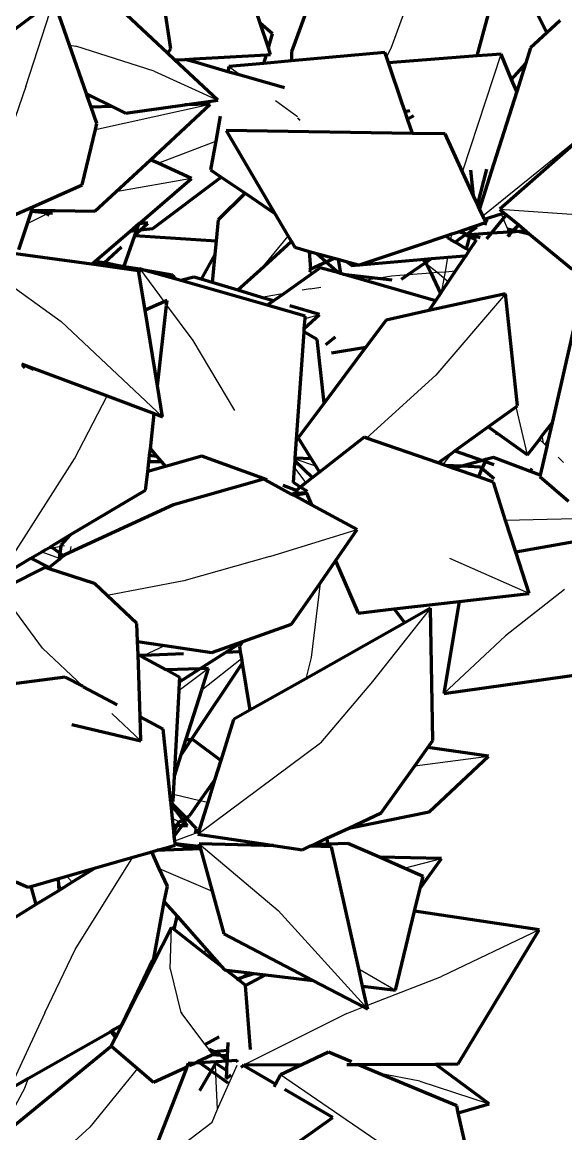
# Model space of a CAD drawing. Header units: millimetres. Extents: x 4307 to 31003, y 2809 to 20009.
# Drawn here: x 7604.3 to 7656, y 7923.5 to 8029.1 of the extents above; entities that cross this region are included whole.
import ezdxf

# ---------------------------------------------------------------- set-up
doc = ezdxf.new("R2010")
doc.units = ezdxf.units.MM
doc.layers.add('ProfileEdges', color=7, linetype='Continuous')

msp = doc.modelspace()

# ---------------------------------------------------------------- linework, layer by layer
for p, q in [((7641.79, 8033.27), (7639.33, 8026.56)), ((7604.65, 8022.97), (7607.32, 8031.16)), ((7608.81, 8026.89), (7609.41, 8026.78)), ((7616.84, 8024.42), (7609.41, 8026.78)), ((7639.33, 8026.56), (7638.93, 8025.77)), ((7646.17, 8014.96), (7649.81, 8026.04)), ((7648.54, 8025.94), (7648.74, 8026.05)), ((7620.73, 8025.26), (7620.6, 8025.59)), ((7623.95, 8024.85), (7625.13, 8024)), ((7616.84, 8024.42), (7622.88, 8021.65)), ((7604.65, 8022.97), (7602.58, 8016.98)), ((7611.27, 8018.88), (7622.17, 8021.28)), ((7628.37, 8021.63), (7630.47, 8020.1)), ((7640.43, 8021.34), (7640.5, 8021.38)), ((7648.08, 8010.68), (7661.07, 8021.18)), ((7617.21, 8015.67), (7622.69, 8017.76)), ((7646.16, 8014.85), (7646.17, 8014.96)), ((7648.83, 8015.15), (7648.88, 8014.86)), ((7620.38, 8014.23), (7613.19, 8012.95)), ((7606.8, 8010.93), (7607.3, 8011.17)), ((7649.69, 8011.31), (7660.1, 8010.6)), ((7604.79, 8009.96), (7606.65, 8010.86)), ((7606.65, 8010.86), (7606.8, 8010.93)), ((7649.82, 8010.85), (7650.01, 8010.38)), ((7650.01, 8010.38), (7650.41, 8009.45)), ((7615.36, 8009.83), (7616.23, 8009.98)), ((7650.41, 8009.45), (7650.54, 8009.12)), ((7650.54, 8009.12), (7650.62, 8008.93)), ((7626.92, 8005.52), (7629.59, 8008.74)), ((7645.04, 8008.41), (7645.14, 8008.96)), ((7650.62, 8008.93), (7650.7, 8008.76)), ((7598.86, 8007.25), (7607.99, 8000.63)), ((7640.98, 8007.49), (7640.91, 8007.55)), ((7642.59, 8006.2), (7642.18, 8006.53)), ((7642.74, 8006.08), (7642.59, 8006.2)), ((7643.7, 8005.31), (7642.74, 8006.08)), ((7644.52, 8005.37), (7644.76, 8006.75)), ((7615.48, 8005.64), (7617.8, 8002.51)), ((7636.78, 8004.56), (7638.07, 8004.76)), ((7638.07, 8004.76), (7639.41, 8004.97)), ((7639.41, 8004.97), (7640.99, 8005.1)), ((7640.99, 8005.1), (7643.13, 8005.26)), ((7643.13, 8005.26), (7643.7, 8005.31)), ((7643.7, 8005.31), (7644.52, 8005.37)), ((7644.41, 8004.73), (7643.7, 8005.31)), ((7644.41, 8004.73), (7644.52, 8005.37)), ((7644.52, 8005.37), (7645.49, 8005.45)), ((7631.68, 8003.75), (7630.92, 8003.62)), ((7631.68, 8003.75), (7632.68, 8003.91)), ((7644.2, 8003.53), (7644.41, 8004.73)), ((7644.8, 8004.42), (7644.41, 8004.73)), ((7629.19, 8003.31), (7627.06, 8002.93)), ((7650.25, 8003.27), (7643.63, 7995.55)), ((7617.8, 8002.51), (7617.9, 8002.37)), ((7618.03, 8002.2), (7620.53, 7998.83)), ((7607.99, 8000.63), (7617.64, 7991.6)), ((7631.18, 8000.91), (7632.57, 8001.29)), ((7620.53, 7998.83), (7624.47, 7992.2)), ((7643.63, 7995.55), (7637.01, 7989.57)), ((7609.28, 7987.59), (7612.37, 7993.57)), ((7652.34, 7987.98), (7651.24, 7992.53)), ((7653.85, 7989.07), (7653.46, 7989.44)), ((7653.85, 7989.07), (7653.73, 7989.8)), ((7654.05, 7988.89), (7653.85, 7989.07)), ((7645.11, 7988.11), (7644.28, 7987.05)), ((7654.16, 7988.78), (7654.05, 7988.89)), ((7603.33, 7978.25), (7609.28, 7987.59)), ((7632.2, 7986.89), (7630.24, 7987.57)), ((7655.76, 7987.26), (7655.23, 7987.76)), ((7630.18, 7986.74), (7631.27, 7985.32)), ((7630.02, 7984.33), (7629.88, 7984.25)), ((7630.46, 7984.57), (7630.02, 7984.33)), ((7658.14, 7981.92), (7650.25, 7981.75)), ((7627.83, 7978.31), (7636.13, 7980.88)), ((7606.18, 7978.77), (7607.82, 7978.16)), ((7606.55, 7978.99), (7607.17, 7979.13)), ((7607.17, 7979.13), (7607.97, 7979.3)), ((7607.97, 7979.3), (7608.31, 7979.37)), ((7608.91, 7979.28), (7608.82, 7978.69)), ((7607.82, 7978.16), (7607.91, 7978.13)), ((7627.83, 7978.31), (7619.67, 7976.01)), ((7652.47, 7974.79), (7644.93, 7978.12)), ((7619.67, 7976.01), (7612.39, 7974.6)), ((7632.62, 7975.8), (7631.75, 7968.71)), ((7606.23, 7969.62), (7602.57, 7974.61)), ((7655.85, 7975.17), (7650.24, 7970.77)), ((7643.11, 7973.4), (7637.58, 7966.44)), ((7644.36, 7965.3), (7650.24, 7970.77)), ((7610.06, 7965.99), (7606.23, 7969.62)), ((7615.64, 7968.83), (7615.82, 7968.92)), ((7615.82, 7968.92), (7617.86, 7969.87)), ((7621.37, 7965.65), (7625.13, 7968.63)), ((7631.75, 7968.71), (7631.25, 7966.71)), ((7622.01, 7967.68), (7619.21, 7965.59)), ((7637.58, 7966.44), (7632.66, 7960.61)), ((7612.81, 7963.4), (7615.57, 7960.8)), ((7621, 7951.93), (7632.66, 7960.61)), ((7641.62, 7958.43), (7648.63, 7959.34)), ((7621.19, 7955.12), (7618.67, 7955.7)), ((7621.94, 7954.95), (7621.19, 7955.12)), ((7619.23, 7953.13), (7618.58, 7953.44)), ((7619.62, 7952.94), (7619.23, 7953.13)), ((7618.8, 7951.31), (7620.78, 7952.03)), ((7620.02, 7952.75), (7619.62, 7952.94)), ((7620.78, 7952.03), (7621.06, 7952.14)), ((7621.12, 7951.02), (7628.63, 7944.71)), ((7609.33, 7940.99), (7614.81, 7949.75)), ((7640.62, 7948.72), (7644.15, 7949.63)), ((7609.06, 7947.38), (7608.54, 7947.96)), ((7617.33, 7948.69), (7622.36, 7946.54)), ((7628.63, 7944.71), (7637.15, 7935.32)), ((7618.37, 7939.14), (7618.5, 7943.09)), ((7653.42, 7942.85), (7644.16, 7938.44)), ((7606.44, 7934.99), (7609.33, 7940.99)), ((7621.79, 7941.02), (7621.58, 7940.68)), ((7616.69, 7939.91), (7616.75, 7939.65)), ((7618.37, 7939.14), (7619.39, 7935.01)), ((7636.29, 7939.16), (7639.77, 7937.14)), ((7637.07, 7935.67), (7644.16, 7938.44)), ((7635.14, 7934.92), (7636.73, 7935.54)), ((7606.44, 7934.99), (7603.08, 7927.73)), ((7619.48, 7934.9), (7619.39, 7935.01)), ((7621.69, 7931.98), (7619.48, 7934.9)), ((7635.14, 7934.92), (7625.4, 7930.04)), ((7622.06, 7931.49), (7621.69, 7931.98)), ((7622.21, 7931.29), (7622.06, 7931.49)), ((7622.42, 7931.01), (7622.21, 7931.29)), ((7622.27, 7930.94), (7623.24, 7930.87)), ((7623.24, 7930.87), (7623.79, 7930.83)), ((7622.71, 7929.15), (7622.67, 7930.19)), ((7622.86, 7925.84), (7624.72, 7930.01)), ((7604.54, 7927.84), (7604.9, 7928.76)), ((7615.26, 7929.68), (7610.74, 7924.1)), ((7622.86, 7925.84), (7622.71, 7929.15)), ((7639.1, 7922.05), (7628.84, 7929.08)), ((7642.08, 7928.48), (7638.12, 7929.26)), ((7604.54, 7927.84), (7602.69, 7924.37)), ((7642.08, 7928.48), (7648.67, 7926.33)), ((7622.37, 7924.59), (7622.86, 7925.84)), ((7618.1, 7921.37), (7622.37, 7924.59)), ((7604.8, 7918.74), (7610.74, 7924.1))]:
    msp.add_line(p, q)
at = {"layer": 'ProfileEdges', "lineweight": 211}
for p, q in [((7626.92, 8028.99), (7624.62, 8035.91)), ((7632.48, 8033.32), (7629.9, 8026.25)), ((7607.32, 8031.16), (7603.04, 8027.95)), ((7608.81, 8026.89), (7607.32, 8031.16)), ((7618.1, 8026.13), (7612.27, 8031.59)), ((7618.44, 8026.55), (7617.71, 8031.37)), ((7647.54, 8025.87), (7648.58, 8029.73)), ((7653.28, 8029.84), (7654.15, 8028.05)), ((7655.42, 8029.23), (7654.15, 8028.05)), ((7628.08, 8027.95), (7626.92, 8028.99)), ((7627.7, 8026.64), (7626.92, 8028.99)), ((7654.15, 8028.05), (7652.6, 8026.62)), ((7627.7, 8026.64), (7628.08, 8027.95)), ((7610.42, 8022.26), (7608.81, 8026.89)), ((7618.1, 8026.13), (7618.44, 8026.55)), ((7618.79, 8025.48), (7618.1, 8026.13)), ((7620.6, 8025.59), (7627.51, 8025.98)), ((7627.27, 8025.16), (7627.51, 8025.98)), ((7627.51, 8025.98), (7627.91, 8026)), ((7627.91, 8026), (7627.7, 8026.64)), ((7629.9, 8026.25), (7629.91, 8025.39)), ((7638.78, 8026.2), (7629.91, 8025.39)), ((7638.93, 8025.77), (7638.78, 8026.2)), ((7647.54, 8025.87), (7639.12, 8025.21)), ((7648.54, 8025.94), (7647.54, 8025.87)), ((7649.81, 8026.04), (7648.54, 8025.94)), ((7650.81, 8023.64), (7649.81, 8026.04)), ((7652.6, 8026.62), (7652.13, 8025.12)), ((7618.79, 8025.48), (7619.75, 8025.54)), ((7622.88, 8021.65), (7618.79, 8025.48)), ((7619.75, 8025.54), (7620.6, 8025.59)), ((7620.73, 8025.26), (7619.75, 8025.54)), ((7623.86, 8024.36), (7620.73, 8025.26)), ((7623.95, 8024.85), (7623.86, 8024.36)), ((7627.27, 8025.16), (7623.95, 8024.85)), ((7629.91, 8025.39), (7627.27, 8025.16)), ((7639.12, 8025.21), (7638.93, 8025.77)), ((7640.43, 8021.34), (7639.12, 8025.21)), ((7650.81, 8023.64), (7652.13, 8025.12)), ((7652.13, 8025.12), (7651.3, 8022.48)), ((7625.13, 8024), (7623.86, 8024.36)), ((7629.24, 8022.82), (7625.13, 8024)), ((7651.3, 8022.48), (7650.81, 8023.64)), ((7610.42, 8022.26), (7610.78, 8022.08)), ((7610.52, 8021.96), (7610.42, 8022.26)), ((7610.78, 8022.08), (7610.52, 8021.96)), ((7610.85, 8021), (7610.52, 8021.96)), ((7610.78, 8022.08), (7612.86, 8021.05)), ((7619.76, 8021.22), (7622.88, 8021.65)), ((7651.3, 8022.48), (7648.88, 8014.86)), ((7612.86, 8021.05), (7610.85, 8021)), ((7611.4, 8019.43), (7610.85, 8021)), ((7612.86, 8021.05), (7614.12, 8020.42)), ((7614.12, 8020.42), (7619.76, 8021.22)), ((7616.48, 8016), (7622.17, 8021.28)), ((7622.17, 8021.28), (7619.76, 8021.22)), ((7640.7, 8020.55), (7640.43, 8021.34)), ((7641.14, 8020.65), (7640.7, 8020.55)), ((7623.11, 8020.13), (7622.69, 8017.76)), ((7630.56, 8019.84), (7630.67, 8019.92)), ((7640.93, 8019.87), (7640.7, 8020.55)), ((7640.93, 8019.87), (7641.53, 8020.21)), ((7641.4, 8018.5), (7640.93, 8019.87)), ((7610.01, 8013.61), (7611.27, 8018.88)), ((7611.27, 8018.88), (7611.4, 8019.43)), ((7623.68, 8018.78), (7628.31, 8010.91)), ((7641.4, 8018.5), (7623.68, 8018.78)), ((7644.49, 8018.45), (7641.4, 8018.5)), ((7657.92, 8018.53), (7649.69, 8011.31)), ((7622.69, 8017.76), (7622.2, 8015.03)), ((7646.16, 8014.85), (7644.49, 8018.45)), ((7613.19, 8012.95), (7616.48, 8016)), ((7617.21, 8015.67), (7616.48, 8016)), ((7620.38, 8014.23), (7617.21, 8015.67)), ((7616.72, 8009.48), (7623.22, 8014.34)), ((7622.2, 8015.03), (7623.22, 8014.34)), ((7623.22, 8014.34), (7625.48, 8012.82)), ((7647.2, 8012.58), (7646.16, 8014.85)), ((7647.2, 8012.58), (7646.95, 8015.02)), ((7648.42, 8015.12), (7647.57, 8011.78)), ((7648.88, 8014.86), (7647.77, 8011.35)), ((7605.31, 8011.54), (7610.01, 8013.61)), ((7615.53, 8010.05), (7620.38, 8014.23)), ((7611.21, 8011.11), (7613.19, 8012.95)), ((7625.48, 8012.82), (7622.92, 8010.31)), ((7625.48, 8012.82), (7628.31, 8010.91)), ((7647.57, 8011.78), (7647.2, 8012.58)), ((7602.27, 8010.2), (7605.31, 8011.54)), ((7604.79, 8009.96), (7605.17, 8011.09)), ((7605.17, 8011.09), (7605.2, 8011.2)), ((7606.46, 8010.96), (7605.17, 8011.09)), ((7605.2, 8011.2), (7605.31, 8011.54)), ((7605.2, 8011.2), (7606.02, 8011.19)), ((7606.02, 8011.19), (7606.46, 8010.96)), ((7606.02, 8011.19), (7607.3, 8011.17)), ((7607.3, 8011.17), (7607.45, 8011.17)), ((7607.52, 8011.07), (7607.45, 8011.17)), ((7607.45, 8011.17), (7611.21, 8011.11)), ((7647.77, 8011.35), (7647.57, 8011.78)), ((7648.08, 8010.68), (7647.77, 8011.35)), ((7649.69, 8011.31), (7650.12, 8010.94)), ((7606.8, 8010.93), (7606.46, 8010.96)), ((7606.46, 8010.96), (7606.65, 8010.86)), ((7606.65, 8010.86), (7606.88, 8010.74)), ((7607.17, 8010.89), (7606.8, 8010.93)), ((7615.4, 8009.95), (7615.53, 8010.05)), ((7616.23, 8009.98), (7615.53, 8010.05)), ((7622.92, 8010.31), (7622.73, 8008.29)), ((7628.31, 8010.91), (7629.59, 8008.74)), ((7648.22, 8010.37), (7648.08, 8010.68)), ((7648.15, 8009.97), (7648.38, 8010.04)), ((7648.22, 8010.37), (7649.82, 8010.85)), ((7648.27, 8010.28), (7648.22, 8010.37)), ((7648.54, 8010.06), (7648.27, 8010.28)), ((7648.38, 8010.04), (7648.27, 8010.28)), ((7648.91, 8009.03), (7650.01, 8010.38)), ((7649.82, 8010.85), (7650.12, 8010.94)), ((7650.01, 8010.38), (7650.33, 8010.77)), ((7650.12, 8010.94), (7650.33, 8010.77)), ((7650.33, 8010.77), (7651.49, 8009.81)), ((7603.98, 8007.49), (7604.79, 8009.96)), ((7611.22, 8006.35), (7614.57, 8009.23)), ((7614.57, 8009.23), (7615.4, 8009.95)), ((7614.57, 8009.23), (7615.18, 8009.3)), ((7615.04, 8008.89), (7615.53, 8009.34)), ((7615.04, 8008.89), (7615.18, 8009.3)), ((7615.18, 8009.3), (7615.36, 8009.83)), ((7615.18, 8009.3), (7615.53, 8009.34)), ((7615.36, 8009.83), (7615.4, 8009.95)), ((7615.53, 8009.34), (7616.23, 8009.98)), ((7615.53, 8009.34), (7616.72, 8009.48)), ((7645.14, 8008.96), (7645.78, 8009.17)), ((7645.78, 8009.17), (7647.02, 8009.59)), ((7646.57, 8008.95), (7645.78, 8009.17)), ((7646.57, 8008.95), (7646.92, 8009.19)), ((7646.84, 8008.87), (7646.92, 8009.19)), ((7648.91, 8009.03), (7646.84, 8008.87)), ((7646.92, 8009.19), (7647.52, 8009.61)), ((7647.02, 8009.59), (7646.92, 8009.19)), ((7647.02, 8009.59), (7647.51, 8009.75)), ((7647.51, 8009.75), (7648.15, 8009.97)), ((7647.52, 8009.61), (7647.51, 8009.75)), ((7648.15, 8009.97), (7648.45, 8009.9)), ((7648.47, 8008.49), (7648.91, 8009.03)), ((7650.54, 8009.12), (7648.91, 8009.03)), ((7650.41, 8009.45), (7651, 8009.32)), ((7650.82, 8009.14), (7650.54, 8009.12)), ((7650.82, 8009.14), (7650.62, 8008.93)), ((7651, 8009.32), (7650.82, 8009.14)), ((7651.58, 8009.18), (7650.82, 8009.14)), ((7651.49, 8009.81), (7651, 8009.32)), ((7651, 8009.32), (7651.58, 8009.18)), ((7651.49, 8009.81), (7652.2, 8009.22)), ((7652.2, 8009.22), (7651.58, 8009.18)), ((7651.58, 8009.18), (7652.48, 8008.98)), ((7652.2, 8009.22), (7652.48, 8008.98)), ((7652.48, 8008.98), (7656.56, 8005.6)), ((7613.97, 8005.84), (7615, 8008.8)), ((7615, 8008.8), (7615.04, 8008.89)), ((7615, 8008.8), (7622.73, 8008.29)), ((7622.73, 8008.29), (7622.61, 8007)), ((7629.89, 8008.23), (7626.92, 8005.52)), ((7629.59, 8008.74), (7629.89, 8008.23)), ((7629.89, 8008.23), (7630.21, 8007.69)), ((7641.88, 8007.87), (7644.69, 8008.81)), ((7644.69, 8008.81), (7645.14, 8008.96)), ((7644.77, 8008.57), (7644.69, 8008.81)), ((7645.04, 8008.41), (7644.77, 8008.57)), ((7645.44, 8008.17), (7645.04, 8008.41)), ((7645.44, 8008.17), (7646.43, 8008.89)), ((7646.51, 8007.54), (7645.44, 8008.17)), ((7646.43, 8008.89), (7646.46, 8008.87)), ((7646.43, 8008.89), (7646.49, 8008.89)), ((7646.49, 8008.89), (7646.46, 8008.87)), ((7646.46, 8008.87), (7646.8, 8008.7)), ((7646.49, 8008.89), (7646.57, 8008.95)), ((7646.71, 8008.9), (7646.49, 8008.89)), ((7646.8, 8008.7), (7646.51, 8007.54)), ((7646.71, 8008.9), (7646.57, 8008.95)), ((7646.84, 8008.87), (7646.71, 8008.9)), ((7647.44, 8008.36), (7646.78, 8007.38)), ((7646.84, 8008.87), (7646.8, 8008.7)), ((7646.8, 8008.7), (7647.44, 8008.36)), ((7647.82, 8008.59), (7646.84, 8008.87)), ((7650.62, 8008.93), (7650.42, 8008.72)), ((7610.89, 8006.07), (7600.39, 8007.5)), ((7612.09, 8006.2), (7613.75, 8007.72)), ((7622.61, 8007), (7621.31, 8004.65)), ((7622.61, 8007), (7622.36, 8004.34)), ((7630.21, 8007.69), (7631.62, 8007.3)), ((7631.72, 8005.63), (7631.62, 8007.3)), ((7631.62, 8007.3), (7632.32, 8007.11)), ((7632.32, 8007.11), (7633.2, 8006.31)), ((7632.32, 8007.11), (7633.96, 8006.66)), ((7636.36, 8006.03), (7640.91, 8007.55)), ((7640.91, 8007.55), (7641.88, 8007.87)), ((7641.88, 8007.87), (7641.94, 8007.76)), ((7644.76, 8006.75), (7646.34, 8006.88)), ((7646.45, 8006.89), (7646.27, 8006.62)), ((7646.34, 8006.88), (7646.27, 8006.62)), ((7646.34, 8006.88), (7646.45, 8006.89)), ((7646.78, 8007.38), (7646.45, 8006.89)), ((7646.78, 8007.38), (7646.51, 8007.54)), ((7610.89, 8006.07), (7611.03, 8006.19)), ((7611.14, 8006.04), (7610.89, 8006.07)), ((7611.03, 8006.19), (7611.22, 8006.35)), ((7611.14, 8006.04), (7611.03, 8006.19)), ((7611.81, 8005.95), (7611.14, 8006.04)), ((7612.09, 8006.2), (7611.22, 8006.35)), ((7611.81, 8005.95), (7612.09, 8006.2)), ((7613.58, 8005.7), (7611.81, 8005.95)), ((7613.97, 8005.84), (7612.09, 8006.2)), ((7613.58, 8005.7), (7613.97, 8005.84)), ((7615.47, 8005.6), (7613.97, 8005.84)), ((7631.72, 8005.63), (7633.2, 8006.31)), ((7633.2, 8006.31), (7633.96, 8006.66)), ((7633.2, 8006.31), (7634.38, 8005.25)), ((7633.96, 8006.66), (7634.32, 8006.56)), ((7634.32, 8006.56), (7634.55, 8005.2)), ((7634.32, 8006.56), (7635.08, 8006.34)), ((7635.08, 8006.34), (7635.64, 8005.97)), ((7635.08, 8006.34), (7636.26, 8006.02)), ((7635.64, 8005.97), (7636.26, 8006.02)), ((7636.26, 8006.02), (7636.3, 8006.01)), ((7636.3, 8006.01), (7636.36, 8006.03)), ((7636.36, 8006.03), (7642.18, 8006.53)), ((7640.99, 8005.1), (7642.59, 8006.2)), ((7642.18, 8006.53), (7642.51, 8006.56)), ((7642.51, 8006.56), (7643.19, 8006.61)), ((7642.51, 8006.56), (7642.66, 8006.24)), ((7642.59, 8006.2), (7642.66, 8006.24)), ((7642.66, 8006.24), (7643.19, 8006.61)), ((7642.66, 8006.24), (7642.74, 8006.08)), ((7642.74, 8006.08), (7643.13, 8005.26)), ((7643.19, 8006.61), (7644.76, 8006.75)), ((7646.27, 8006.62), (7645.49, 8005.45)), ((7615.36, 8005.46), (7613.58, 8005.7)), ((7615.39, 8005.3), (7615.36, 8005.46)), ((7615.47, 8005.6), (7615.39, 8005.3)), ((7615.98, 8001.72), (7615.39, 8005.3)), ((7615.48, 8005.64), (7615.47, 8005.6)), ((7615.87, 8005.53), (7615.48, 8005.64)), ((7618.59, 8005.04), (7615.87, 8005.53)), ((7618.95, 8004.65), (7615.87, 8005.53)), ((7618.95, 8004.65), (7618.59, 8005.04)), ((7620.63, 8004.85), (7619.38, 8004.52)), ((7621.31, 8004.65), (7620.63, 8004.85)), ((7626.92, 8005.52), (7624.81, 8003.6)), ((7632.62, 8005.75), (7629.19, 8003.31)), ((7631.59, 8005.57), (7631.72, 8005.63)), ((7631.6, 8005.37), (7631.73, 8005.53)), ((7631.73, 8005.53), (7631.72, 8005.63)), ((7634.38, 8005.25), (7632.62, 8005.75)), ((7634.55, 8005.2), (7634.38, 8005.25)), ((7634.79, 8005.13), (7634.55, 8005.2)), ((7634.79, 8005.13), (7638.07, 8004.76)), ((7636.78, 8004.56), (7634.79, 8005.13)), ((7638.07, 8004.76), (7639.42, 8004.61)), ((7640.36, 8004.66), (7640.99, 8005.1)), ((7643.13, 8005.26), (7644.06, 8003.31)), ((7645.49, 8005.45), (7644.8, 8004.42)), ((7619.38, 8004.52), (7618.95, 8004.65)), ((7627.59, 8002.18), (7619.38, 8004.52)), ((7622.36, 8004.34), (7621.31, 8004.65)), ((7624.81, 8003.6), (7622.36, 8004.34)), ((7643.58, 8002.6), (7636.78, 8004.56)), ((7644.8, 8004.42), (7644.2, 8003.53)), ((7627.06, 8002.93), (7624.81, 8003.6)), ((7628.18, 8002.6), (7627.06, 8002.93)), ((7629.19, 8003.31), (7628.18, 8002.6)), ((7650.25, 8003.27), (7642.96, 8001.67)), ((7644.06, 8003.31), (7643.58, 8002.6)), ((7644.2, 8003.53), (7644.06, 8003.31)), ((7651.37, 7992.63), (7650.25, 8003.27)), ((7617.8, 8002.51), (7615.98, 8001.72)), ((7617.16, 7994.54), (7615.98, 8001.72)), ((7617.16, 7994.54), (7618.03, 8002.2)), ((7618.07, 8002.63), (7617.8, 8002.51)), ((7618.03, 8002.2), (7618.07, 8002.63)), ((7628.18, 8002.6), (7627.59, 8002.18)), ((7631.2, 8001.15), (7627.59, 8002.18)), ((7632.57, 8001.29), (7629.73, 8002.13)), ((7642.96, 8001.67), (7638.9, 8000.78)), ((7643.58, 8002.6), (7642.96, 8001.67)), ((7631.11, 7999.96), (7632.57, 8001.29)), ((7631.11, 7999.96), (7631.18, 8000.91)), ((7631.18, 8000.91), (7631.2, 8001.15)), ((7638.9, 8000.78), (7636.96, 7998.19)), ((7657.01, 8001.31), (7654.67, 7991.02)), ((7630.25, 7987.66), (7631.09, 7999.66)), ((7631.09, 7999.66), (7631.11, 7999.96)), ((7632.34, 7998.93), (7631.09, 7999.66)), ((7632.99, 7992.89), (7632.34, 7998.93)), ((7634.04, 7999.14), (7633.14, 7998.42)), ((7636.96, 7998.19), (7632.99, 7992.89)), ((7633.71, 7997.67), (7636.96, 7998.19)), ((7604.23, 7996.61), (7604.58, 7996.48)), ((7604.37, 7996.26), (7604.58, 7996.48)), ((7604.58, 7996.48), (7604.66, 7996.45)), ((7604.66, 7996.45), (7605.37, 7996.1)), ((7604.66, 7996.45), (7612.37, 7993.57)), ((7617.64, 7991.6), (7617.16, 7994.54)), ((7612.37, 7993.57), (7616.86, 7991.89)), ((7632.99, 7992.89), (7630.52, 7989.59)), ((7648.59, 7990.63), (7651.24, 7992.53)), ((7651.24, 7992.53), (7651.37, 7992.63)), ((7616.48, 7988.53), (7616.86, 7991.89)), ((7616.86, 7991.89), (7617.64, 7991.6)), ((7645.42, 7988.34), (7648.59, 7990.63)), ((7648.59, 7990.63), (7649.45, 7990.02)), ((7649.45, 7990.02), (7649.38, 7989.85)), ((7649.45, 7990.02), (7652.34, 7987.98)), ((7653.73, 7989.8), (7654.67, 7991.02)), ((7654.67, 7991.02), (7654.27, 7989.27)), ((7630.52, 7989.59), (7631.77, 7987.59)), ((7636.81, 7989.64), (7632.56, 7986.32)), ((7637.01, 7989.57), (7636.81, 7989.64)), ((7643.85, 7987.2), (7637.01, 7989.57)), ((7652.34, 7987.98), (7653.46, 7989.44)), ((7653.46, 7989.44), (7653.73, 7989.8)), ((7654.05, 7988.89), (7654.27, 7989.27)), ((7654.27, 7989.27), (7654.16, 7988.78)), ((7616.34, 7987.3), (7616.41, 7987.93)), ((7616.41, 7987.93), (7616.48, 7988.53)), ((7616.41, 7987.93), (7617.07, 7987.85)), ((7616.48, 7988.53), (7617.07, 7987.85)), ((7617.07, 7987.85), (7617.55, 7987.31)), ((7621.36, 7987.86), (7617.93, 7986.88)), ((7627.59, 7985.61), (7621.36, 7987.86)), ((7643.85, 7987.2), (7645.11, 7988.11)), ((7645.11, 7988.11), (7645.42, 7988.34)), ((7645.42, 7988.34), (7648.04, 7987.43)), ((7654.16, 7988.78), (7653.53, 7986.05)), ((7616.23, 7986.39), (7616.34, 7987.3)), ((7617.93, 7986.88), (7616.23, 7986.39)), ((7617.55, 7987.31), (7616.34, 7987.3)), ((7617.55, 7987.31), (7617.93, 7986.88)), ((7630.18, 7986.74), (7630.23, 7987.39)), ((7630.23, 7987.39), (7630.24, 7987.57)), ((7630.23, 7987.39), (7631.9, 7985.81)), ((7630.24, 7987.57), (7630.25, 7987.66)), ((7631.77, 7987.59), (7630.25, 7987.66)), ((7631.77, 7987.59), (7632.2, 7986.89)), ((7632.2, 7986.89), (7632.56, 7986.32)), ((7644.28, 7987.05), (7643.85, 7987.2)), ((7644.53, 7986.97), (7644.28, 7987.05)), ((7646.08, 7986.89), (7644.53, 7986.97)), ((7645.34, 7986.69), (7644.53, 7986.97)), ((7646.08, 7986.89), (7645.34, 7986.69)), ((7648.04, 7987.43), (7646.08, 7986.89)), ((7647.85, 7986.81), (7646.08, 7986.89)), ((7648, 7986.68), (7647.85, 7986.81)), ((7648.29, 7987.34), (7648, 7986.68)), ((7648.37, 7987.52), (7648.04, 7987.43)), ((7648.04, 7987.43), (7648.29, 7987.34)), ((7648.37, 7987.52), (7648.29, 7987.34)), ((7648.29, 7987.34), (7649.13, 7987.05)), ((7649.1, 7987.72), (7648.37, 7987.52)), ((7648.43, 7987.66), (7648.37, 7987.52)), ((7652.61, 7986.39), (7649.1, 7987.72)), ((7616.03, 7984.62), (7616.23, 7986.39)), ((7630.09, 7985.34), (7630.18, 7986.74)), ((7631.9, 7985.81), (7631.27, 7985.32)), ((7632.56, 7986.32), (7631.9, 7985.81)), ((7647.66, 7985.89), (7645.34, 7986.69)), ((7648, 7986.68), (7647.66, 7985.89)), ((7649.08, 7985.39), (7647.66, 7985.89)), ((7649.17, 7985.7), (7648, 7986.68)), ((7652.61, 7986.39), (7652.77, 7986.67)), ((7653.53, 7986.05), (7652.61, 7986.39)), ((7653.53, 7986.05), (7653.51, 7985.93)), ((7653.51, 7985.93), (7656.21, 7983.57)), ((7653.64, 7986.01), (7653.59, 7986.02)), ((7627.28, 7985.66), (7618.67, 7983.22)), ((7627.74, 7985.41), (7627.28, 7985.66)), ((7629.88, 7984.25), (7627.74, 7985.41)), ((7630.36, 7984.6), (7629.09, 7985.06)), ((7630.76, 7984.91), (7630.09, 7985.34)), ((7630.76, 7984.91), (7630.36, 7984.6)), ((7631.27, 7985.32), (7630.76, 7984.91)), ((7631.42, 7984.49), (7630.76, 7984.91)), ((7650.25, 7981.75), (7649.08, 7985.39)), ((7608.87, 7980.37), (7616.03, 7984.62)), ((7630.08, 7984.15), (7629.88, 7984.25)), ((7630.02, 7984.33), (7630.36, 7984.34)), ((7630.08, 7984.15), (7630.29, 7984.18)), ((7630.24, 7984.07), (7630.08, 7984.15)), ((7630.24, 7984.07), (7630.29, 7984.18)), ((7631.79, 7983.22), (7630.24, 7984.07)), ((7630.29, 7984.18), (7630.36, 7984.34)), ((7630.29, 7984.18), (7631.32, 7984.32)), ((7630.46, 7984.57), (7630.36, 7984.6)), ((7630.36, 7984.34), (7630.46, 7984.57)), ((7630.36, 7984.34), (7631.29, 7984.39)), ((7631.29, 7984.39), (7631.32, 7984.32)), ((7631.32, 7984.32), (7631.79, 7983.22)), ((7618.67, 7983.22), (7608.82, 7978.69)), ((7636.13, 7980.88), (7631.79, 7983.22)), ((7651.21, 7978.74), (7650.25, 7981.75)), ((7634.08, 7977.92), (7636.13, 7980.88)), ((7661.04, 7980.49), (7651.21, 7978.74)), ((7606.99, 7979.25), (7608.87, 7980.37)), ((7607.99, 7979.42), (7607.97, 7979.3)), ((7608.87, 7980.37), (7607.99, 7979.42)), ((7605.13, 7978.15), (7606.18, 7978.77)), ((7606.18, 7978.77), (7606.55, 7978.99)), ((7606.55, 7978.99), (7606.99, 7979.25)), ((7607.17, 7979.13), (7606.99, 7979.25)), ((7607.88, 7978.63), (7607.17, 7979.13)), ((7607.88, 7978.63), (7607.82, 7978.16)), ((7607.97, 7979.3), (7607.88, 7978.63)), ((7608.23, 7978.39), (7607.88, 7978.63)), ((7608.23, 7978.39), (7607.91, 7978.13)), ((7608.3, 7978.45), (7608.23, 7978.39)), ((7608.82, 7978.69), (7608.3, 7978.45)), ((7652.47, 7974.79), (7651.21, 7978.74)), ((7603.51, 7977.18), (7605.13, 7978.15)), ((7605.13, 7978.15), (7606.88, 7977.27)), ((7607.8, 7978.03), (7606.88, 7977.27)), ((7607.82, 7978.16), (7607.8, 7978.03)), ((7607.91, 7978.13), (7607.8, 7978.03)), ((7632.62, 7975.8), (7634.08, 7977.92)), ((7634.08, 7977.92), (7636.23, 7972.95)), ((7606.44, 7977.28), (7602.93, 7975.51)), ((7606.77, 7977.17), (7606.44, 7977.28)), ((7606.88, 7977.27), (7606.77, 7977.17)), ((7611.17, 7975.75), (7606.77, 7977.17)), ((7612.39, 7974.6), (7611.17, 7975.75)), ((7629.91, 7971.89), (7632.62, 7975.8)), ((7615.21, 7971.94), (7612.39, 7974.6)), ((7645.82, 7974.04), (7652.47, 7974.79)), ((7636.23, 7972.95), (7639.65, 7973.34)), ((7639.65, 7973.34), (7645.82, 7974.04)), ((7640.67, 7972.02), (7639.65, 7973.34)), ((7643.11, 7973.4), (7640.67, 7972.02)), ((7643.34, 7960.85), (7643.11, 7973.4)), ((7645.82, 7974.04), (7644.36, 7965.3)), ((7640.67, 7972.02), (7631.25, 7966.71)), ((7615.26, 7970.26), (7615.21, 7971.94)), ((7625.26, 7970.24), (7629.91, 7971.89)), ((7615.26, 7970.26), (7617.86, 7969.87)), ((7615.31, 7969.01), (7615.26, 7970.26)), ((7622.32, 7969.21), (7625.26, 7970.24)), ((7623.63, 7969.2), (7625.26, 7970.24)), ((7625.26, 7970.24), (7624.94, 7969.8)), ((7615.5, 7968.9), (7615.31, 7969.01)), ((7615.5, 7963.09), (7615.31, 7969.01)), ((7615.82, 7968.92), (7615.5, 7968.9)), ((7615.64, 7968.83), (7615.5, 7968.9)), ((7619.62, 7969.06), (7615.82, 7968.92)), ((7617.86, 7969.87), (7622.32, 7969.21)), ((7621.18, 7967.65), (7623.63, 7969.2)), ((7625.03, 7969.26), (7623.63, 7969.2)), ((7624.94, 7969.8), (7625.03, 7969.26)), ((7625.03, 7969.26), (7625.13, 7968.63)), ((7617.99, 7967.54), (7615.64, 7968.83)), ((7620.37, 7960.91), (7625.21, 7968.15)), ((7625.13, 7968.63), (7625.21, 7968.15)), ((7625.21, 7968.15), (7625.93, 7963.71)), ((7608.39, 7966.86), (7599.94, 7965.76)), ((7610.06, 7965.99), (7608.39, 7966.86)), ((7621.18, 7967.65), (7617.99, 7967.54)), ((7619.27, 7966.84), (7617.99, 7967.54)), ((7619.25, 7966.42), (7621.18, 7967.65)), ((7619.25, 7966.42), (7619.27, 7966.84)), ((7622.01, 7967.68), (7621.18, 7967.65)), ((7621.37, 7965.65), (7622.01, 7967.68)), ((7644.36, 7965.3), (7657.89, 7967.21)), ((7610.06, 7965.99), (7610.1, 7965.95)), ((7613.34, 7964.24), (7610.1, 7965.95)), ((7619.21, 7965.59), (7619.25, 7966.42)), ((7631.25, 7966.71), (7625.93, 7963.71)), ((7618.77, 7957.45), (7619.21, 7965.59)), ((7619.86, 7960.9), (7621.37, 7965.65)), ((7625.93, 7963.71), (7624.39, 7962.84)), ((7617.71, 7961.92), (7615.5, 7963.09)), ((7615.57, 7960.8), (7615.5, 7963.09)), ((7624.39, 7962.84), (7623.18, 7958.94)), ((7609.02, 7962.35), (7615.57, 7960.8)), ((7618.43, 7954.96), (7617.71, 7961.92)), ((7619.41, 7959.47), (7620.37, 7960.91)), ((7619.41, 7959.47), (7619.86, 7960.9)), ((7620.37, 7960.91), (7619.86, 7960.9)), ((7620.56, 7960.92), (7620.37, 7960.91)), ((7623.18, 7958.94), (7620.56, 7960.92)), ((7642.85, 7960.17), (7643.34, 7960.85)), ((7618.77, 7957.45), (7619.41, 7959.47)), ((7641.62, 7958.43), (7642.85, 7960.17)), ((7648.63, 7959.34), (7642.85, 7960.17)), ((7623.18, 7958.94), (7622.59, 7957.06)), ((7638.43, 7953.96), (7641.62, 7958.43)), ((7642.99, 7954.07), (7648.63, 7959.34)), ((7618.67, 7955.7), (7618.77, 7957.45)), ((7622.59, 7957.06), (7621.19, 7955.12)), ((7622.59, 7957.06), (7621.94, 7954.95)), ((7618.64, 7955.04), (7618.67, 7955.7)), ((7618.43, 7954.96), (7618.64, 7955.04)), ((7619.89, 7953.49), (7618.43, 7954.96)), ((7618.45, 7954.75), (7618.43, 7954.96)), ((7619.57, 7953.32), (7618.45, 7954.75)), ((7618.58, 7953.44), (7618.45, 7954.75)), ((7621.19, 7955.12), (7620.16, 7953.64)), ((7621.94, 7954.95), (7621.06, 7952.14)), ((7635.34, 7952.52), (7642.99, 7954.07)), ((7618.65, 7952.82), (7618.58, 7953.44)), ((7619.17, 7953.09), (7619.03, 7952.8)), ((7619.23, 7953.13), (7619.17, 7953.09)), ((7619.57, 7953.32), (7619.23, 7953.13)), ((7619.89, 7953.49), (7619.57, 7953.32)), ((7619.74, 7953.11), (7619.57, 7953.32)), ((7619.74, 7953.11), (7619.62, 7952.94)), ((7619.96, 7953.42), (7619.74, 7953.11)), ((7620.02, 7952.75), (7619.74, 7953.11)), ((7620.1, 7953.61), (7619.89, 7953.49)), ((7619.96, 7953.42), (7619.89, 7953.49)), ((7620.1, 7953.61), (7619.96, 7953.42)), ((7620.88, 7952.48), (7619.96, 7953.42)), ((7620.16, 7953.64), (7620.1, 7953.61)), ((7635.34, 7952.52), (7638.43, 7953.96)), ((7618.65, 7952.82), (7619.03, 7952.8)), ((7618.71, 7952.16), (7618.65, 7952.82)), ((7619.03, 7952.8), (7618.71, 7952.16)), ((7618.76, 7951.75), (7618.71, 7952.16)), ((7619.49, 7952.77), (7618.76, 7951.75)), ((7619.03, 7952.8), (7619.49, 7952.77)), ((7619.62, 7952.94), (7619.49, 7952.77)), ((7619.49, 7952.77), (7620.02, 7952.75)), ((7620.78, 7952.03), (7620.88, 7952.48)), ((7621.06, 7952.14), (7621, 7951.93)), ((7633.27, 7951.55), (7635.34, 7952.52)), ((7617.98, 7950.66), (7618.84, 7950.91)), ((7618.8, 7951.31), (7618.76, 7951.75)), ((7618.83, 7951.07), (7618.8, 7951.31)), ((7618.83, 7951.07), (7620.52, 7950.88)), ((7618.83, 7951.03), (7618.83, 7951.07)), ((7618.83, 7951.03), (7620.46, 7950.58)), ((7618.84, 7950.91), (7618.83, 7951.03)), ((7621, 7951.93), (7627.61, 7950.95)), ((7627.28, 7950.88), (7621.12, 7951.02)), ((7621.12, 7951.02), (7621.18, 7950.8)), ((7627.28, 7950.88), (7627.61, 7950.95)), ((7627.61, 7950.95), (7628.2, 7950.86)), ((7631.64, 7950.79), (7631.98, 7950.94)), ((7631.98, 7950.94), (7633.27, 7951.55)), ((7633.38, 7950.99), (7631.98, 7950.94)), ((7633.38, 7950.99), (7633.27, 7951.55)), ((7635.26, 7951.06), (7633.38, 7950.99)), ((7638.26, 7949.75), (7635.26, 7951.06)), ((7614.81, 7949.75), (7616.61, 7950.27)), ((7616.61, 7950.27), (7617.12, 7950.41)), ((7617.33, 7948.69), (7616.61, 7950.27)), ((7617.12, 7950.41), (7617.98, 7950.66)), ((7617.87, 7950.44), (7617.12, 7950.41)), ((7617.98, 7950.66), (7617.87, 7950.44)), ((7620.45, 7950.53), (7617.87, 7950.44)), ((7620.45, 7950.53), (7620.46, 7950.58)), ((7620.61, 7950.54), (7620.45, 7950.53)), ((7620.46, 7950.58), (7620.52, 7950.88)), ((7620.46, 7950.58), (7620.61, 7950.54)), ((7620.52, 7950.88), (7621.18, 7950.8)), ((7621.25, 7950.56), (7620.61, 7950.54)), ((7621.18, 7950.8), (7621.25, 7950.56)), ((7621.25, 7950.56), (7622.36, 7946.54)), ((7628.2, 7950.86), (7627.28, 7950.88)), ((7628.2, 7950.86), (7630.93, 7950.46)), ((7630.93, 7950.46), (7631.64, 7950.79)), ((7633.69, 7950.74), (7631.64, 7950.79)), ((7636.29, 7939.16), (7633.69, 7950.74)), ((7611.28, 7948.74), (7614.81, 7949.75)), ((7644.15, 7949.63), (7638.26, 7949.75)), ((7640.62, 7948.72), (7638.26, 7949.75)), ((7642.14, 7946.83), (7644.15, 7949.63)), ((7607.74, 7947.73), (7608.54, 7947.96)), ((7608.54, 7947.96), (7611.28, 7948.74)), ((7611.28, 7948.74), (7609.06, 7947.38)), ((7618.1, 7947.02), (7617.33, 7948.69)), ((7642.41, 7947.94), (7640.62, 7948.72)), ((7642.14, 7946.83), (7642.41, 7947.94)), ((7603.69, 7947.43), (7604.87, 7946.91)), ((7604.87, 7946.91), (7605.13, 7946.98)), ((7605.13, 7946.98), (7607.74, 7947.73)), ((7605.13, 7946.98), (7605.61, 7945.27)), ((7607.78, 7947.03), (7607.74, 7947.73)), ((7607.78, 7947.03), (7607.9, 7946.67)), ((7607.8, 7946.61), (7607.78, 7947.03)), ((7609.06, 7947.38), (7607.9, 7946.67)), ((7617.81, 7945.52), (7618.1, 7947.02)), ((7641.6, 7944.62), (7642.14, 7946.83)), ((7607.8, 7946.61), (7605.61, 7945.27)), ((7607.9, 7946.67), (7607.8, 7946.61)), ((7622.36, 7946.54), (7623.48, 7942.47)), ((7605.61, 7945.27), (7602.89, 7943.59)), ((7616.8, 7940.13), (7617.81, 7945.52)), ((7617.81, 7945.52), (7619.03, 7944.15)), ((7639.77, 7937.14), (7641.6, 7944.62)), ((7653.42, 7942.85), (7641.6, 7944.62)), ((7618.75, 7942.9), (7619.03, 7944.15)), ((7619.03, 7944.15), (7621.79, 7941.02)), ((7618.5, 7943.09), (7616.75, 7939.65)), ((7618.75, 7942.9), (7618.5, 7943.09)), ((7621.58, 7940.68), (7618.75, 7942.9)), ((7623.48, 7942.47), (7631.91, 7938.06)), ((7645.75, 7930.12), (7653.42, 7942.85)), ((7623.22, 7939.4), (7621.58, 7940.68)), ((7621.79, 7941.02), (7623.22, 7939.4)), ((7615.57, 7937.56), (7616.69, 7939.91)), ((7616.75, 7939.65), (7615.66, 7937.52)), ((7616.69, 7939.91), (7616.8, 7940.13)), ((7623.22, 7939.4), (7623.53, 7939.05)), ((7623.53, 7939.05), (7623.69, 7939.03)), ((7624.76, 7938.19), (7623.69, 7939.03)), ((7623.69, 7939.03), (7625.92, 7938.77)), ((7624.76, 7938.19), (7625.24, 7938.36)), ((7624.85, 7938.12), (7625.24, 7938.36)), ((7625.24, 7938.36), (7625.92, 7938.77)), ((7625.24, 7938.36), (7626.32, 7938.72)), ((7627.44, 7938.59), (7625.51, 7937.56)), ((7625.92, 7938.77), (7626.32, 7938.72)), ((7626.32, 7938.72), (7627.44, 7938.59)), ((7627.44, 7938.59), (7631.91, 7938.06)), ((7636.66, 7937.5), (7636.29, 7939.16)), ((7615.28, 7936.97), (7615.57, 7937.56)), ((7615.66, 7937.52), (7615.33, 7936.88)), ((7615.57, 7937.56), (7615.66, 7937.52)), ((7624.85, 7938.12), (7624.76, 7938.19)), ((7625.51, 7937.6), (7624.85, 7938.12)), ((7625.51, 7937.56), (7625.51, 7937.6)), ((7626, 7931.48), (7625.51, 7937.56)), ((7631.91, 7938.06), (7636.73, 7935.54)), ((7636.66, 7937.5), (7639.77, 7937.14)), ((7637.07, 7935.67), (7636.66, 7937.5)), ((7613.76, 7933.81), (7615.03, 7936.44)), ((7615.11, 7936.44), (7613.76, 7933.81)), ((7615.03, 7936.44), (7615.28, 7936.97)), ((7615.03, 7936.44), (7615.11, 7936.44)), ((7615.33, 7936.88), (7615.11, 7936.44)), ((7615.28, 7936.97), (7615.33, 7936.88)), ((7636.73, 7935.54), (7637.15, 7935.32)), ((7637.15, 7935.32), (7637.07, 7935.67)), ((7619.48, 7934.9), (7619.52, 7934.92)), ((7604.9, 7928.76), (7612.71, 7933.21)), ((7612.71, 7933.21), (7612.8, 7933.26)), ((7613.16, 7932.62), (7612.71, 7933.21)), ((7612.8, 7933.26), (7613.76, 7933.81)), ((7612.8, 7933.26), (7613.25, 7932.8)), ((7613.76, 7933.81), (7613.25, 7932.8)), ((7613.16, 7932.62), (7612.76, 7931.83)), ((7613.25, 7932.8), (7613.16, 7932.62)), ((7623.02, 7932.68), (7621.69, 7931.98)), ((7623.85, 7932.15), (7623.82, 7931.44)), ((7612.8, 7931.8), (7603.01, 7923.79)), ((7612.76, 7931.83), (7612.8, 7931.8)), ((7612.8, 7931.8), (7615.26, 7929.68)), ((7621.04, 7930.37), (7622.27, 7930.94)), ((7622.49, 7931.31), (7622.06, 7931.49)), ((7622.21, 7931.29), (7622.49, 7931.31)), ((7622.27, 7930.94), (7622.42, 7931.01)), ((7622.42, 7931.01), (7623.13, 7930.96)), ((7622.49, 7931.31), (7623.82, 7931.44)), ((7622.88, 7931.15), (7622.49, 7931.31)), ((7623.13, 7930.96), (7622.88, 7931.15)), ((7623.13, 7930.96), (7623.79, 7930.91)), ((7623.24, 7930.87), (7623.13, 7930.96)), ((7623.77, 7930.46), (7623.24, 7930.87)), ((7623.82, 7931.44), (7623.79, 7930.91)), ((7623.79, 7930.91), (7623.79, 7930.83)), ((7633.41, 7931.23), (7630.93, 7930.06)), ((7635.6, 7930.32), (7633.41, 7931.23)), ((7619.68, 7929.73), (7619.96, 7929.86)), ((7619.96, 7929.86), (7619.81, 7929.48)), ((7620.08, 7930.17), (7619.96, 7929.86)), ((7620.71, 7930.21), (7620.08, 7930.17)), ((7620.17, 7929.96), (7620.71, 7930.21)), ((7620.71, 7930.21), (7621.04, 7930.37)), ((7621.2, 7930.24), (7620.71, 7930.21)), ((7621.04, 7930.37), (7621.2, 7930.24)), ((7623.76, 7930.4), (7621.2, 7930.24)), ((7621.2, 7930.24), (7622.25, 7929.48)), ((7622.67, 7930.19), (7622.25, 7929.48)), ((7623.72, 7929.51), (7622.67, 7930.19)), ((7623.76, 7930.4), (7623.72, 7929.51)), ((7624.69, 7930.46), (7623.76, 7930.4)), ((7623.77, 7930.46), (7623.76, 7930.4)), ((7623.79, 7930.83), (7623.77, 7930.46)), ((7624.81, 7930.3), (7624.69, 7930.46)), ((7625.1, 7929.82), (7625.32, 7929.98)), ((7625.32, 7929.98), (7625.4, 7930.04)), ((7628.37, 7928.2), (7625.32, 7929.98)), ((7625.4, 7930.04), (7630.93, 7930.06)), ((7630.93, 7930.06), (7628.84, 7929.08)), ((7635.17, 7930.08), (7636.17, 7930.08)), ((7636.17, 7930.08), (7643.57, 7930.11)), ((7638.12, 7929.26), (7636.17, 7930.08)), ((7643.57, 7930.11), (7645.75, 7930.12)), ((7648.67, 7926.33), (7643.57, 7930.11)), ((7603.08, 7927.73), (7604.9, 7928.76)), ((7615.26, 7929.68), (7616.77, 7928.38)), ((7616.77, 7928.38), (7619.68, 7929.73)), ((7619.81, 7929.48), (7617.23, 7922.81)), ((7619.81, 7929.48), (7619.68, 7929.73)), ((7622.25, 7929.48), (7621.15, 7927.57)), ((7622.25, 7929.48), (7622.71, 7929.15)), ((7622.71, 7929.15), (7623.84, 7928.32)), ((7623.72, 7929.51), (7623.68, 7928.75)), ((7623.68, 7928.75), (7624.15, 7929.1)), ((7628.84, 7929.08), (7628.37, 7928.2)), ((7645.6, 7926.14), (7638.12, 7929.26)), ((7628.37, 7928.2), (7628.24, 7927.95)), ((7633.81, 7925.02), (7629.25, 7927.68)), ((7645.75, 7925.47), (7645.6, 7926.14)), ((7645.75, 7925.47), (7648.67, 7926.33)), ((7628.87, 7921.52), (7633.81, 7925.02)), ((7647.43, 7917.91), (7645.75, 7925.47))]:
    msp.add_line(p, q, dxfattribs=at)

doc.saveas('drawing.dxf')
